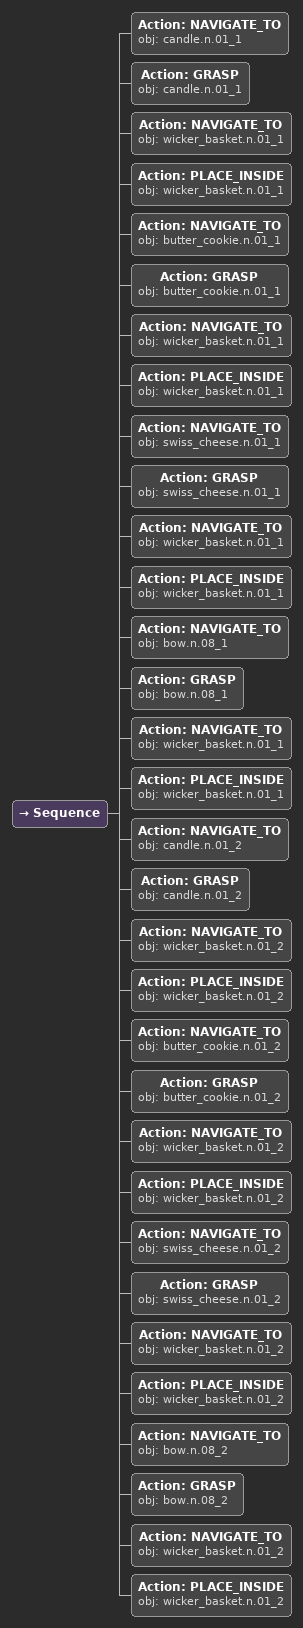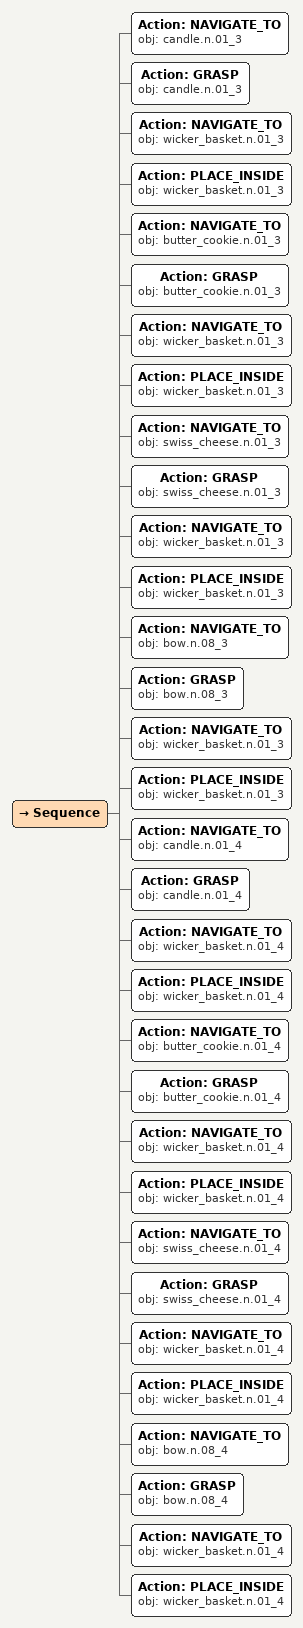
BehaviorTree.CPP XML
<Sequence>
  <!-- Basket 1 -->
  <Action ID="NAVIGATE_TO" obj="candle.n.01_1"/>
  <Action ID="GRASP" obj="candle.n.01_1"/>
  <Action ID="NAVIGATE_TO" obj="wicker_basket.n.01_1"/>
  <Action ID="PLACE_INSIDE" obj="wicker_basket.n.01_1"/>
  <Action ID="NAVIGATE_TO" obj="butter_cookie.n.01_1"/>
  <Action ID="GRASP" obj="butter_cookie.n.01_1"/>
  <Action ID="NAVIGATE_TO" obj="wicker_basket.n.01_1"/>
  <Action ID="PLACE_INSIDE" obj="wicker_basket.n.01_1"/>
  <Action ID="NAVIGATE_TO" obj="swiss_cheese.n.01_1"/>
  <Action ID="GRASP" obj="swiss_cheese.n.01_1"/>
  <Action ID="NAVIGATE_TO" obj="wicker_basket.n.01_1"/>
  <Action ID="PLACE_INSIDE" obj="wicker_basket.n.01_1"/>
  <Action ID="NAVIGATE_TO" obj="bow.n.08_1"/>
  <Action ID="GRASP" obj="bow.n.08_1"/>
  <Action ID="NAVIGATE_TO" obj="wicker_basket.n.01_1"/>
  <Action ID="PLACE_INSIDE" obj="wicker_basket.n.01_1"/>
  <!-- Basket 2 -->
  <Action ID="NAVIGATE_TO" obj="candle.n.01_2"/>
  <Action ID="GRASP" obj="candle.n.01_2"/>
  <Action ID="NAVIGATE_TO" obj="wicker_basket.n.01_2"/>
  <Action ID="PLACE_INSIDE" obj="wicker_basket.n.01_2"/>
  <Action ID="NAVIGATE_TO" obj="butter_cookie.n.01_2"/>
  <Action ID="GRASP" obj="butter_cookie.n.01_2"/>
  <Action ID="NAVIGATE_TO" obj="wicker_basket.n.01_2"/>
  <Action ID="PLACE_INSIDE" obj="wicker_basket.n.01_2"/>
  <Action ID="NAVIGATE_TO" obj="swiss_cheese.n.01_2"/>
  <Action ID="GRASP" obj="swiss_cheese.n.01_2"/>
  <Action ID="NAVIGATE_TO" obj="wicker_basket.n.01_2"/>
  <Action ID="PLACE_INSIDE" obj="wicker_basket.n.01_2"/>
  <Action ID="NAVIGATE_TO" obj="bow.n.08_2"/>
  <Action ID="GRASP" obj="bow.n.08_2"/>
  <Action ID="NAVIGATE_TO" obj="wicker_basket.n.01_2"/>
  <Action ID="PLACE_INSIDE" obj="wicker_basket.n.01_2"/>
</Sequence>

<Sequence>
  <!-- Basket 3 -->
  <Action ID="NAVIGATE_TO" obj="candle.n.01_3"/>
  <Action ID="GRASP" obj="candle.n.01_3"/>
  <Action ID="NAVIGATE_TO" obj="wicker_basket.n.01_3"/>
  <Action ID="PLACE_INSIDE" obj="wicker_basket.n.01_3"/>
  <Action ID="NAVIGATE_TO" obj="butter_cookie.n.01_3"/>
  <Action ID="GRASP" obj="butter_cookie.n.01_3"/>
  <Action ID="NAVIGATE_TO" obj="wicker_basket.n.01_3"/>
  <Action ID="PLACE_INSIDE" obj="wicker_basket.n.01_3"/>
  <Action ID="NAVIGATE_TO" obj="swiss_cheese.n.01_3"/>
  <Action ID="GRASP" obj="swiss_cheese.n.01_3"/>
  <Action ID="NAVIGATE_TO" obj="wicker_basket.n.01_3"/>
  <Action ID="PLACE_INSIDE" obj="wicker_basket.n.01_3"/>
  <Action ID="NAVIGATE_TO" obj="bow.n.08_3"/>
  <Action ID="GRASP" obj="bow.n.08_3"/>
  <Action ID="NAVIGATE_TO" obj="wicker_basket.n.01_3"/>
  <Action ID="PLACE_INSIDE" obj="wicker_basket.n.01_3"/>
  <!-- Basket 4 -->
  <Action ID="NAVIGATE_TO" obj="candle.n.01_4"/>
  <Action ID="GRASP" obj="candle.n.01_4"/>
  <Action ID="NAVIGATE_TO" obj="wicker_basket.n.01_4"/>
  <Action ID="PLACE_INSIDE" obj="wicker_basket.n.01_4"/>
  <Action ID="NAVIGATE_TO" obj="butter_cookie.n.01_4"/>
  <Action ID="GRASP" obj="butter_cookie.n.01_4"/>
  <Action ID="NAVIGATE_TO" obj="wicker_basket.n.01_4"/>
  <Action ID="PLACE_INSIDE" obj="wicker_basket.n.01_4"/>
  <Action ID="NAVIGATE_TO" obj="swiss_cheese.n.01_4"/>
  <Action ID="GRASP" obj="swiss_cheese.n.01_4"/>
  <Action ID="NAVIGATE_TO" obj="wicker_basket.n.01_4"/>
  <Action ID="PLACE_INSIDE" obj="wicker_basket.n.01_4"/>
  <Action ID="NAVIGATE_TO" obj="bow.n.08_4"/>
  <Action ID="GRASP" obj="bow.n.08_4"/>
  <Action ID="NAVIGATE_TO" obj="wicker_basket.n.01_4"/>
  <Action ID="PLACE_INSIDE" obj="wicker_basket.n.01_4"/>
</Sequence>
